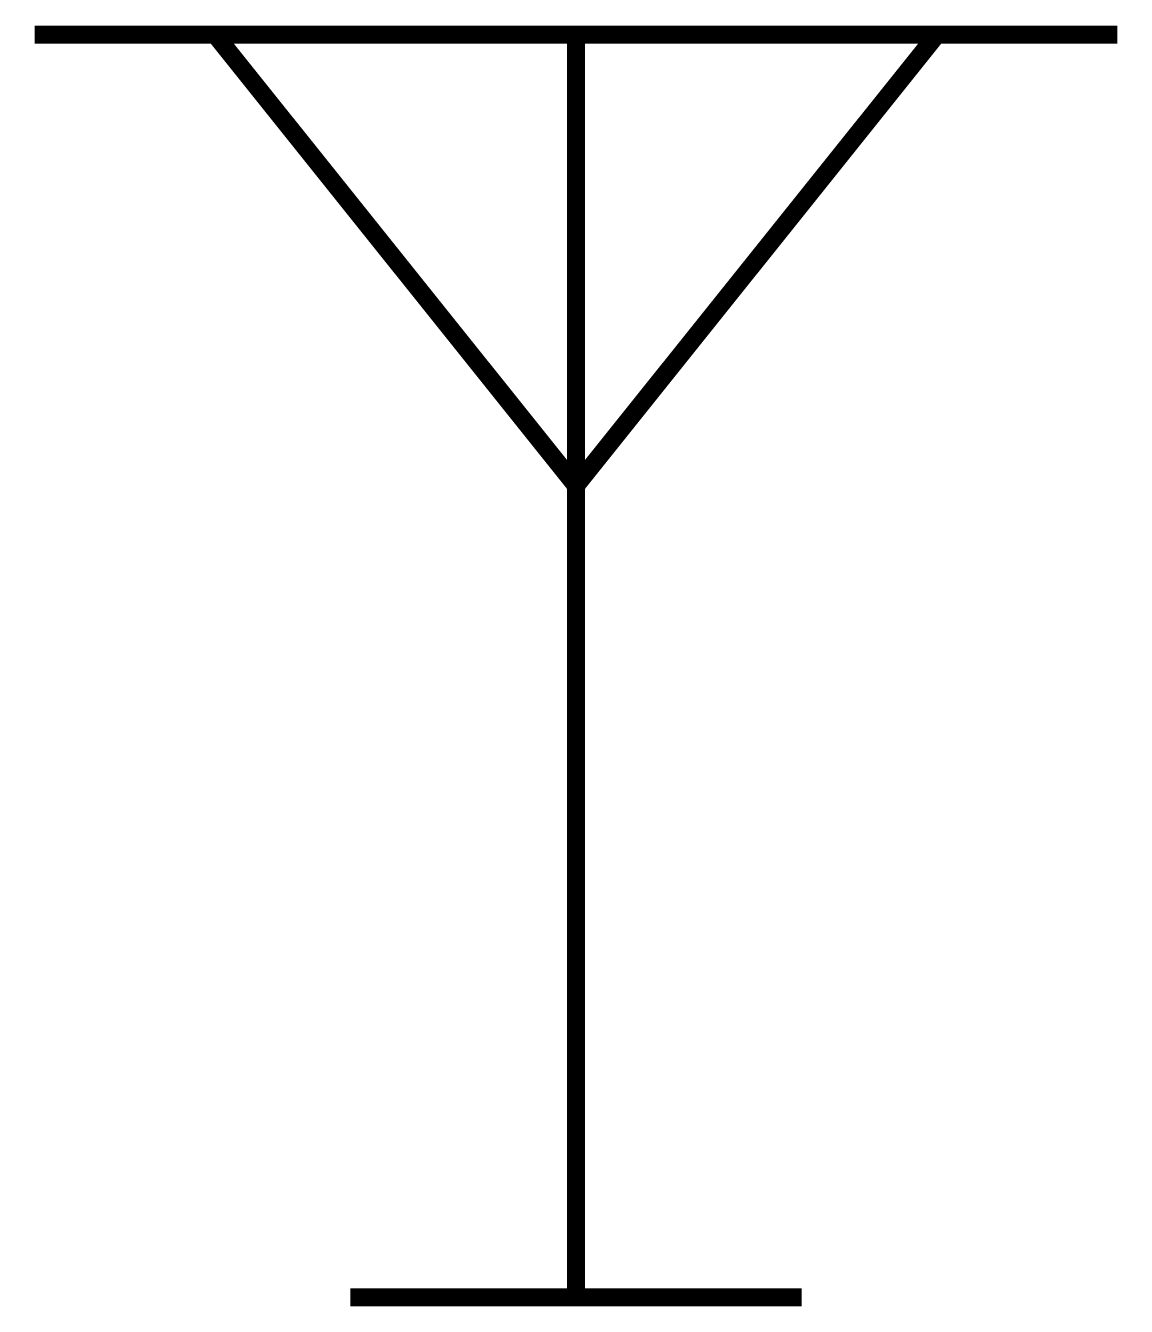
# Model space of a CAD drawing. Extents: x -0.05 to 6.05, y -0.05 to 7.05.
import ezdxf

# ---------------------------------------------------------------- set-up
doc = ezdxf.new("R2010")
doc.units = 0
doc.header["$MEASUREMENT"] = 0
doc.layers.get('0').update_dxf_attribs({"linetype": 'CONTINUOUS'})

msp = doc.modelspace()

# ---------------------------------------------------------------- linework, layer by layer
at = {"const_width": 0.1}
for points in [[(0, 7), (6, 7)], [(1, 7), (3, 4.5), (5, 7)], [(3, 0), (3, 7)], [(1.75, 0), (4.25, 0)]]:
    msp.add_lwpolyline(points, dxfattribs=at)

doc.saveas('drawing.dxf')
